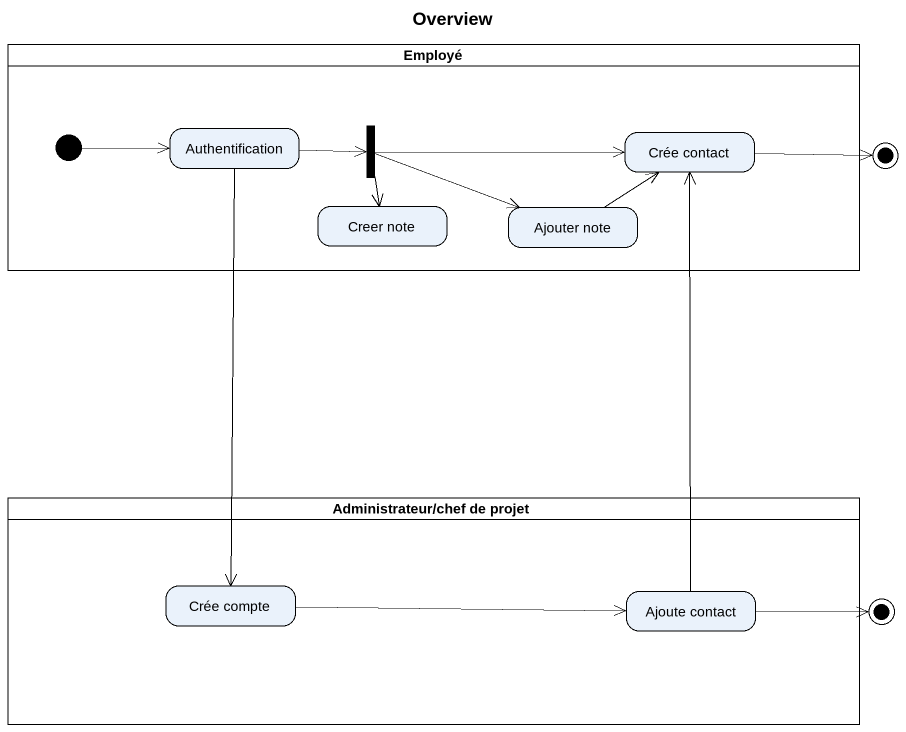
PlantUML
@startuml
title Overview
hide empty description
state Employé <<partition>> {
  state Authentification
  state fork1 <<fork>>
  state "Crée contact" as Crée_contact
  state "Creer note" as Creer_note
  state "Ajouter note" as Ajouter_note
  [*] -right-> Authentification
}
state final1 <<end>>
state "Administrateur/chef de projet" as Administrateur_chef_de <<partition>> {
  state "Crée compte" as Crée_compte
  state "Ajoute contact" as Ajoute_contact
}
state final2 <<end>>
Authentification -right-> fork1
Authentification --> Crée_compte
fork1 -right-> Crée_contact
fork1 --> Creer_note
fork1 -right-> Ajouter_note
Crée_contact -right-> final1
Ajouter_note -up-> Crée_contact
Crée_compte -right-> Ajoute_contact
Ajoute_contact -up-> Crée_contact
Ajoute_contact -right-> final2
@enduml
